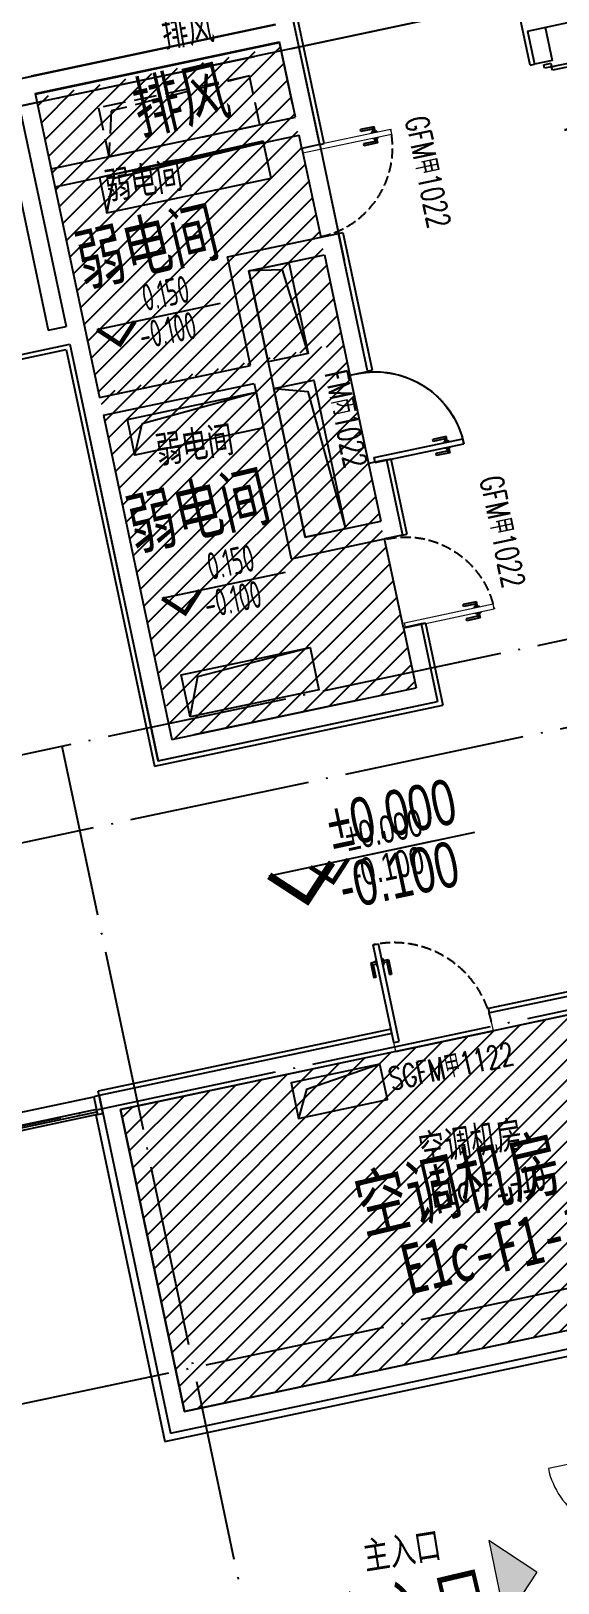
# Model space of a CAD drawing. Header units: millimetres. Extents: x 347599 to 1495443, y -100002 to 152717.
# Drawn here: x 1344187 to 1349994, y 39446 to 56549 of the extents above; entities that cross this region are included whole.
import ezdxf
from ezdxf.enums import TextEntityAlignment as Align

# ---------------------------------------------------------------- set-up
doc = ezdxf.new("R2010")
doc.units = ezdxf.units.MM
doc.header["$LTSCALE"] = 1000
doc.header["$PDMODE"] = 1
for name, pattern in [('DASH', [0.35, 0.25, -0.1]), ('E-RG-1F$0$$0$DOTE', [2.42, 2, -0.2, 0.02, -0.2]), ('XRE2$0$HIDDEN', [0.375, 0.25, -0.125]), ('管井留洞1F$0$DASH', [0.35, 0.25, -0.1])]:
    doc.linetypes.add(name, pattern=pattern)
doc.layers.get('0').update_dxf_attribs({"linetype": 'CONTINUOUS'})
for name, color, linetype in [('$0$A-SYMB', 4, 'CONTINUOUS'), ('$1$A-DIMS-100', 1, 'CONTINUOUS'), ('$14$A-DIMS-100', 1, 'CONTINUOUS'), ('A-DOOR', 32, 'CONTINUOUS'), ('A-DOOR-FRAM', 2, 'CONTINUOUS'), ('A-SYMB-DOOR', 13, 'CONTINUOUS'), ('A-SYMB-DOOR1', 4, 'CONTINUOUS'), ('A-WALL', 7, 'CONTINUOUS'), ('A-设备', 253, 'CONTINUOUS'), ('AUDIT_D_131110141545-10', 7, 'CONTINUOUS'), ('A—墙体', 7, 'CONTINUOUS'), ('A—设备管丼、主管符号', 50, 'CONTINUOUS'), ('A—轴线、尺寸', 1, 'CONTINUOUS'), ('A—门窗', 135, 'CONTINUOUS'), ('E1-RI-1F$0$$8$A-DIMS-100', 1, 'CONTINUOUS'), ('E1-RI-1F$0$0M-TEMP-Sxx', 101, 'CONTINUOUS'), ('I-平面-标高（总）', 40, 'CONTINUOUS'), ('I—平面—文字', 40, 'CONTINUOUS'), ('I—平面—文字（放大1：100）', 40, 'XRE2$0$HIDDEN'), ('I—平面—标高', 40, 'CONTINUOUS'), ('I—平面—装饰面层线', 192, 'CONTINUOUS'), ('I—平面—门', 22, 'CONTINUOUS'), ('轴线100', 1, 'CONTINUOUS')]:
    doc.layers.add(name, color=color, linetype=linetype)
for name, color, linetype, lineweight in [('E1-RI-1F$0$$0$A-DETL-GENF', 3, 'CONTINUOUS', 5), ('E1-RI-1F$0$A-DOOR', 32, 'CONTINUOUS', 5), ('E1-RI-1F$0$A-WALL', 7, 'CONTINUOUS', 5)]:
    doc.layers.add(name, color=color, linetype=linetype, lineweight=lineweight)
doc.styles.add('$4$XD2008', font='xd-hzs.shx', dxfattribs={"width": 0.7, "bigfont": 'xd-hztxt.shx'})
doc.styles.add('AUDIT_D_140501215954-0', font='xd-hzs.shx', dxfattribs={"width": 0.7, "bigfont": 'xd-hztxt.shx'})
doc.styles.add('E-RT-1F$0$XD2008', font='xd-hzs.shx', dxfattribs={"width": 0.7, "bigfont": 'xd-hztxt.shx'})
doc.styles.add('ECADI-TXT', font='simplex.shx', dxfattribs={"bigfont": 'hztxt.shx'})
doc.styles.add('XD2008', font='simhei.ttf', dxfattribs={"width": 0.7})
doc.styles.add('幼圆', font='SIMYOU_0.TTF', dxfattribs={"width": 0.7})

# ---------------------------------------------------------------- blocks, each defined once
blk = doc.blocks.new('E1-RI-1F$0$MRY_CW-DOOR-2_ALUMINUM_-_C')
at = {"layer": 'E1-RI-1F$0$A-DOOR'}
for p, q in [((-870, -12.7), (-870, -879.525)), ((870, -12.7), (870, -885.875))]:
    blk.add_line(p, q, dxfattribs=at)
for centre, radius, start, end in [((-870, -12.7), 866.825, 270, 0), ((870, -12.7), 873.175, 180, 270)]:
    blk.add_arc(centre, radius, start, end, dxfattribs=at)
blk = doc.blocks.new('E1-RI-1F$0$DOOR1000')
at = {"layer": 'I—平面—门'}
for p, q in [((0, 1000), (56, 1000)), ((0, 0), (0, 1000)), ((56, 0), (56, 1000)), ((-62, 826), (-40, 804)), ((-62, 826), (-62, 674)), ((-8, 826), (-62, 826)), ((-40, 804), (-40, 674)), ((-8, 804), (-40, 804)), ((-8, 845), (-8, 784)), ((1, 845), (-8, 845)), ((1, 784), (-8, 784)), ((56, 845), (65, 845)), ((56, 784), (65, 784)), ((65, 845), (65, 784)), ((65, 826), (120, 826)), ((65, 804), (98, 804)), ((120, 826), (98, 804)), ((98, 804), (98, 674)), ((120, 826), (120, 674)), ((-40, 674), (-62, 674)), ((98, 674), (120, 674)), ((0, 0), (56, 0))]:
    blk.add_line(p, q, dxfattribs=at)
at = {"layer": 'I—平面—门', "color": 8, "linetype": 'DASH', "ltscale": 0.4}
blk.add_arc((0, 0), 1000, 0, 90, dxfattribs=at)
blk = doc.blocks.new('E1-RI-1F$0$SINGLE-FLUSH_VISION_-_0_9_')
at = {"layer": 'E1-RI-1F$0$A-DOOR'}
for p, q in [((399, -76), (399, -976)), ((450, -76), (399, -76)), ((450, -76), (450, -976)), ((450, -976), (399, -976))]:
    blk.add_line(p, q, dxfattribs=at)
at = {"layer": 'I—平面—门'}
for p, q in [((363, -683), (343, -683)), ((343, -820), (343, -683)), ((363, -800), (363, -683)), ((487, -683), (507, -683)), ((487, -800), (487, -683)), ((507, -820), (507, -683)), ((343, -820), (363, -800)), ((392, -820), (343, -820)), ((392, -800), (363, -800)), ((400, -782), (392, -782)), ((392, -837), (392, -782)), ((400, -837), (392, -837)), ((450, -782), (458, -782)), ((450, -837), (458, -837)), ((458, -837), (458, -782)), ((458, -800), (487, -800)), ((458, -820), (507, -820)), ((507, -820), (487, -800))]:
    blk.add_line(p, q, dxfattribs=at)
at = {"layer": 'I—平面—门', "color": 8, "linetype": 'DASH', "ltscale": 0.4}
blk.add_arc((450, -76), 900, 180, 270, dxfattribs=at)
blk = doc.blocks.new('E1-RI-1F$0$ewq')
at = {"layer": 'E1-RI-1F$0$$0$A-DETL-GENF', "linetype": 'Continuous'}
blk.add_hatch(color=1, dxfattribs=at).paths.add_polyline_path([(11743255, -6204490.5), (11743855, -6204490.5), (11743555, -6204190.5)])
at = {"layer": 'E1-RI-1F$0$$0$A-DETL-GENF', "color": 1, "linetype": 'Continuous'}
for p, q in [((11743555, -6204190.5), (11743255, -6204490.5)), ((11743555, -6204190.5), (11743855, -6204490.5)), ((11743255, -6204490.5), (11743855, -6204490.5))]:
    blk.add_line(p, q, dxfattribs=at)
blk = doc.blocks.new('ECADI-TAG-DOOR')
blk = doc.blocks.new('E-RT-1F$0$ECADI-TAG-HGHT（国标）')
at = {"color": 1}
blk.add_line((-2.12, 2.12), (11.77, 2.12), dxfattribs=at)
at = {"color": 1, "const_width": 0.5}
blk.add_lwpolyline([(-2.12, 2.12), (0, 0), (2.12, 2.12)], dxfattribs=at)
at = {"color": 1}
blk.add_point((-1.48, 4.6), dxfattribs=at)
at = {"style": 'E-RT-1F$0$XD2008', "width": 0.7}
blk.add_attdef('FL', text='', height=3, dxfattribs=at).set_placement((-2.69, 2.97), align=Align.RIGHT)
for tag, p in [('F.F.L.', (2.28, 2.97)), ('T.O.S.', (2.28, -1.1))]:
    blk.add_attdef(tag, p, '', height=3, dxfattribs=at)
blk = doc.blocks.new('SINGLE-FLUSH_VISION_-_0_9_')
at = {"layer": 'A-DOOR'}
for p, q in [((399.2, -76.2), (399.2, -976.2)), ((450, -76.2), (399.2, -76.2)), ((450, -76.2), (450, -976.2)), ((450, -976.2), (399.2, -976.2))]:
    blk.add_line(p, q, dxfattribs=at)
blk.add_arc((450, -76.2), 900, 180, 270, dxfattribs=at)
blk = doc.blocks.new('$0$ECADI-TAG-HGHT_国标_')
at = {"color": 1}
blk.add_line((-2.12, 2.12), (11.77, 2.12), dxfattribs=at)
at = {"color": 1, "const_width": 0.5}
blk.add_lwpolyline([(-2.12, 2.12), (0, 0), (2.12, 2.12)], dxfattribs=at)
at = {"color": 1}
blk.add_point((-1.48, 4.6), dxfattribs=at)
at = {"style": '$4$XD2008', "width": 0.7}
blk.add_attdef('FL', text='', height=3, dxfattribs=at).set_placement((-2.69, 2.97), align=Align.RIGHT)
for tag, p in [('F.F.L.', (2.28, 2.97)), ('T.O.S.', (2.28, -1.1))]:
    blk.add_attdef(tag, p, '', height=3, dxfattribs=at)
blk = doc.blocks.new('MRY_DOOR-2-SOLID_-_72_W_X_')
at = {"layer": 'A-DOOR'}
for p, q in [((-914.4, 980.28125), (-863.6, 980.28125)), ((-914.4, 116.68125), (-914.4, 980.28125)), ((-863.6, 980.28125), (-863.6, 116.68125)), ((863.6, 980.28125), (863.6, 116.68125)), ((914.4, 980.28125), (863.6, 980.28125)), ((914.4, 116.68125), (914.4, 980.28125)), ((-914.4, 65.88125), (-914.4, 116.68125)), ((-863.6, 65.88125), (-914.4, 65.88125)), ((-863.6, 116.68125), (-863.6, 65.88125)), ((863.6, 116.68125), (863.6, 65.88125)), ((863.6, 65.88125), (914.4, 65.88125)), ((914.4, 65.88125), (914.4, 116.68125))]:
    blk.add_line(p, q, dxfattribs=at)
for centre, start, end in [((-914.4, 65.88125), 3.191766614, 90), ((914.4, 65.88125), 90, 176.808233386), ((-914.4, 65.88125), 359.5, 3.191766614), ((914.4, 65.88125), 176.808233386, 180.5)]:
    blk.add_arc(centre, 914.4, start, end, dxfattribs=at)
at = {"layer": 'A-DOOR-FRAM'}
for p, q in [((-914.4, 65.88125), (-965.2, 65.88125)), ((-965.2, 65.88125), (-965.2, -35.71875)), ((-914.4, -35.71875), (-914.4, 65.88125)), ((965.2, 65.88125), (914.4, 65.88125)), ((914.4, 65.88125), (914.4, -35.71875)), ((965.2, -35.71875), (965.2, 65.88125)), ((-965.2, -35.71875), (-914.4, -35.71875)), ((914.4, -35.71875), (965.2, -35.71875))]:
    blk.add_line(p, q, dxfattribs=at)

msp = doc.modelspace()

# ---------------------------------------------------------------- hatches: boundary and pattern name
at = {"layer": 'A-设备'}
h = msp.add_hatch(dxfattribs=at)
h.set_pattern_fill('ANSI31', color=253, scale=50, style=0)
h.set_pattern_definition([(45, (1000004.08, -43.81), (-112.2532, 112.2532), [])])
h.paths.add_polyline_path([(1344239.2, 55809.9), (1346929.4, 56379.4), (1347627.2, 53107.4), (1344947.8, 52510.5)])
h = msp.add_hatch(dxfattribs=at)
h.set_pattern_fill('ANSI31', color=253, scale=50, style=0)
h.set_pattern_definition([(45, (999994.68, 0.61), (-112.2532, 112.2532), [])])
h.paths.add_polyline_path([(1344941.7, 52552.5), (1347619.5, 53119.4), (1348425.3, 49313), (1345757.3, 48748.2), (1344984.4, 52313.8)])
h = msp.add_hatch(dxfattribs=at)
h.set_pattern_fill('ANSI31', color=253, scale=50, style=0)
h.set_pattern_definition([(45, (1000000, 0), (-112.2532, 112.2532), [])])
h.paths.add_polyline_path([(1345173.1, 44662), (1352412.7, 46194.6), (1353002.9, 43406.3), (1352415.9, 43282.1), (1352529.8, 42744), (1345877.3, 41335.7), (1345173.1, 44662)])

# ---------------------------------------------------------------- linework, layer by layer
at = {"layer": '$14$A-DIMS-100'}
msp.add_line((1345984.8, 48794.7), (1347794.7, 49177.8), dxfattribs=at)
at = {"layer": 'A-DOOR'}
msp.add_line((1347368.1, 55297.1), (1347575.2, 54318.8), dxfattribs=at)
at = {"layer": 'A-WALL'}
for p, q in [((1344409.6, 55028.6), (1347100, 55598.1)), ((1344451.1, 54832.9), (1347141.4, 55402.5)), ((1348103.3, 51824.1), (1347907.7, 51782.7))]:
    msp.add_line(p, q, dxfattribs=at)
at = {"layer": 'A-设备', "color": 253}
for p, q in [((1347172.5, 55255.7), (1347379.6, 54277.4)), ((1347701.6, 52756.3), (1347907.7, 51782.7)), ((1348290.8, 49972.7), (1348083.8, 50950.9))]:
    msp.add_line(p, q, dxfattribs=at)
msp.add_lwpolyline([(1345173.1, 44662), (1352412.7, 46194.6), (1353002.9, 43406.3), (1352415.9, 43282.1), (1352529.8, 42744), (1345877.3, 41335.7), (1345877.3, 41335.7), (1345173.1, 44662)], close=True, dxfattribs=at)
at = {"layer": 'AUDIT_D_131110141545-10'}
for p, q in [((1347369.4, 55291), (1346271.8, 60476.1)), ((1347368.1, 55297.1), (1346456.9, 59601.7)), ((1344192.1, 56055.8), (1346882.5, 56625.4)), ((1344193.4, 56049.7), (1346883.8, 56619.2)), ((1349658.6, 56548.6), (1349736, 56183.2)), ((1349854.3, 56590.1), (1349931.6, 56224.7)), ((1344233.6, 55860.2), (1346923.9, 56429.7)), ((1347100, 55598.1), (1346923.9, 56429.7)), ((1349931.6, 56224.7), (1349736, 56183.2)), ((1344233.7, 55860.2), (1344943, 52509.4)), ((1347172.5, 55255.7), (1347141.4, 55402.5)), ((1347368.1, 55297.1), (1347172.5, 55255.7)), ((1347180.3, 55218.9), (1347180.3, 55218.9)), ((1346350.7, 54059.6), (1347575.2, 54318.8)), ((1347896.2, 52802.4), (1347575.2, 54318.8)), ((1346604.4, 52861.1), (1346350.7, 54059.6)), ((1346587.8, 53905.3), (1347421, 54081.7)), ((1347421, 54081.7), (1347701.6, 52756.3)), ((1346587.8, 53905.3), (1347209.1, 50970.4)), ((1344614.1, 53097.4), (1345296.2, 49875.5)), ((1344943, 52509.4), (1346604.4, 52861.1)), ((1347701.6, 52756.3), (1347897.3, 52797.7)), ((1344984.4, 52313.8), (1346645.8, 52665.5)), ((1346645.8, 52665.5), (1347054.8, 50733.3)), ((1344984.4, 52313.8), (1345740.3, 48742.9)), ((1348103.3, 51824.1), (1348279.4, 50992.5)), ((1347907.7, 51782.7), (1348042.3, 51146.8)), ((1347209.1, 50970.4), (1348042.3, 51146.8)), ((1348279.4, 50992.5), (1348083.7, 50951.1)), ((1347054.8, 50733.3), (1348083.7, 50951.1)), ((1348486.5, 50014.2), (1348290.8, 49972.8)), ((1348290.8, 49972.8), (1348430.6, 49312.4)), ((1348486.5, 50014.2), (1348667.7, 49158.2)), ((1345296.2, 49875.5), (1345586.1, 48505.8)), ((1345740.3, 48742.9), (1348430.6, 49312.4)), ((1345586.1, 48505.8), (1348667.7, 49158.2))]:
    msp.add_line(p, q, dxfattribs=at)
at = {"layer": 'A—墙体'}
for p, q in [((1339937.6, 55148.5), (1346883.8, 56619.2)), ((1349658.6, 56548.6), (1350343.4, 56693.6)), ((1344235.1, 55853.8), (1346925.3, 56423.3)), ((1347069.2, 55743.5), (1346925.3, 56423.3)), ((1339937.6, 55148.5), (1344193.5, 56049.6)), ((1343843.6, 55770.9), (1344376.9, 53251.6)), ((1343843.6, 55770.9), (1344376.9, 53251.6)), ((1344039.1, 55812.3), (1344572.5, 53293.1)), ((1344039.1, 55812.3), (1344572.5, 53293.1)), ((1347180.3, 55218.9), (1347180.3, 55218.9)), ((1344376.9, 53251.6), (1344572.5, 53293.1)), ((1344376.9, 53251.6), (1344572.5, 53293.1)), ((1343978.7, 52962.9), (1344614, 53097.4)), ((1343978.7, 52962.9), (1344614, 53097.4)), ((1344613.9, 53097.4), (1345194.7, 50354.3)), ((1345389.4, 49434.6), (1345586, 48505.8)), ((1345586, 48505.8), (1348667.7, 49158.2)), ((1353202.8, 46566.2), (1349240.6, 45727.5)), ((1352412.7, 46194.5), (1349282.1, 45531.8)), ((1348164.5, 45499.6), (1344936, 44816.2)), ((1348205.9, 45304), (1345173.1, 44662)), ((1344936, 44816.2), (1345723, 41098.6)), ((1345173.1, 44662), (1345877.3, 41335.7)), ((1345877.3, 41335.7), (1352529.8, 42744)), ((1345723, 41098.6), (1352571.3, 42548.3))]:
    msp.add_line(p, q, dxfattribs=at)
at = {"layer": 'A—设备管丼、主管符号'}
for p, q in [((1345096.1, 54923.3), (1346750, 55319.6)), ((1346832.9, 54928.5), (1346750.1, 55319.6)), ((1344940, 54936.4), (1345022.8, 54545.1)), ((1345022.8, 54545.1), (1346832.9, 54928.5)), ((1345022.8, 54545.1), (1345096.1, 54923.3)), ((1346024.1, 49435.7), (1347261.5, 49754.9)), ((1345941.3, 48989.9), (1346024.1, 49435.7))]:
    msp.add_line(p, q, dxfattribs=at)
at = {"layer": 'A—设备管丼、主管符号', "linetype": '管井留洞1F$0$DASH'}
msp.add_lwpolyline([(1346594.7, 56053.4), (1344931.6, 55701.3), (1345045.5, 55163.2), (1346708.7, 55515.3)], close=True, dxfattribs=at)
msp.add_lwpolyline([(1346594.7, 56053.4), (1345070.3, 55668.9), (1345045.5, 55163.2)], dxfattribs=at)
at = {"layer": 'A—设备管丼、主管符号'}
for points in [[(1346746.9, 55334.5), (1344940.2, 54935.9), (1345023.1, 54544.6), (1346832, 54927.6)], [(1346587.8, 53905.3), (1347029.7, 53998.9), (1347241.9, 52996.1), (1346801.7, 52902.9)], [(1346863.8, 52609.4), (1347304.1, 52702.6), (1347651, 51063.9), (1347209.1, 50970.4), (1346863.8, 52609.4)], [(1345941.3, 48989.9), (1345842.9, 49454.6), (1347261.5, 49754.9), (1347360.3, 49290.3), (1345941.3, 48989.9)], [(1348031, 45164.7), (1347052.6, 44957.6), (1347135.5, 44566.3), (1348113.8, 44773.4)]]:
    msp.add_lwpolyline(points, close=True, dxfattribs=at)
for points in [[(1346746.9, 55334.5), (1345096.5, 54924.1), (1345023.1, 54544.6)], [(1347241.9, 52996.1), (1346959.4, 53918.5), (1346589.4, 53905.7)], [(1346749.3, 52176.3), (1345332.4, 51876.4), (1345249.6, 52267.7), (1346668.2, 52568), (1346749.3, 52176.3)], [(1345332.4, 51876.4), (1345411.8, 52224.7), (1346666.5, 52567.7)], [(1346862.2, 52609.1), (1347238.8, 52576.3), (1347651, 51063.9)], [(1348031, 45164.7), (1347222.8, 44883.2), (1347135.5, 44566.3)]]:
    msp.add_lwpolyline(points, dxfattribs=at)
at = {"layer": 'A—轴线、尺寸', "linetype": 'E-RG-1F$0$$0$DOTE'}
for p, q in [((1368299.4, 53697.4), (1323685.8, 44253)), ((1366180.7, 52277.8), (1323881.5, 43323.4)), ((1370554.3, 50086.1), (1324509.7, 40338.8)), ((1347429.5, 34969.1), (1344530, 48665.6)), ((1371746.2, 47271.9), (1325127.6, 37403.1))]:
    msp.add_line(p, q, dxfattribs=at)
at = {"layer": 'A—门窗', "extrusion": (0, 0, -1)}
for p, q in [((1344936, 44816.2), (1344877.3, 44803.8)), ((1344977.4, 44620.5), (1344936, 44816.2)), ((1344877.3, 44803.8), (1344918.7, 44608.1)), ((1344918.7, 44608.1), (1344977.4, 44620.5))]:
    msp.add_line(p, q, dxfattribs=at)
at = {"layer": 'A—门窗'}
for p, q in [((1343263.1, 44462.1), (1344877.3, 44803.8)), ((1344907.2, 44662.8), (1343292.9, 44321.1)), ((1343298.2, 44296.3), (1344912.4, 44638)), ((1344907.2, 44662.9), (1344770.2, 44633.9)), ((1344775.5, 44609), (1344912.4, 44638)), ((1344912.4, 44638), (1344907.2, 44662.9)), ((1344918.7, 44608.1), (1343304.5, 44266.4))]:
    msp.add_line(p, q, dxfattribs=at)
at = {"layer": 'E1-RI-1F$0$$8$A-DIMS-100'}
msp.add_line((1358733.4, 58827.5), (1322244, 51102.9), dxfattribs=at)
at = {"layer": 'E1-RI-1F$0$A-WALL'}
for p, q in [((1349282.1, 45531.8), (1349240.6, 45727.5)), ((1348205.9, 45304), (1348164.5, 45499.6))]:
    msp.add_line(p, q, dxfattribs=at)
at = {"layer": 'I—平面—装饰面层线'}
for p, q in [((1349686.5, 56172.8), (1347828.6, 64951.9)), ((1347417, 55307.5), (1346310.3, 60535.3)), ((1349686.5, 56172.8), (1349736, 56183.2, 0)), ((1347368.1, 55297.1), (1347417, 55307.5)), ((1347368.1, 55297.1), (1347416.9, 55307.5)), ((1347575.2, 54318.8), (1347624, 54329.1)), ((1347624, 54329.1), (1347945.1, 52812.8)), ((1343989, 52914), (1344575.3, 53038.1)), ((1344575.3, 53038.1), (1345145.8, 50343.9)), ((1344624.3, 53048.5), (1344624.3, 53048.5)), ((1347896.2, 52802.4), (1347945.1, 52812.8)), ((1348103.3, 51824.1), (1348152.2, 51834.4)), ((1348152.2, 51834.4), (1348328.3, 51002.9)), ((1348279.4, 50992.5), (1348328.3, 51002.9)), ((1345145.8, 50343.9), (1345547.5, 48446.5)), ((1348535.4, 50024.6), (1348486.5, 50014.1)), ((1348535.4, 50024.6), (1348727, 49119.6)), ((1345547.5, 48446.5), (1348727, 49119.6)), ((1353193.1, 46615.3), (1349230.3, 45776.4)), ((1349240.6, 45727.5), (1349230.3, 45776.4)), ((1348154.1, 45548.6), (1344925.7, 44865.1)), ((1348164.5, 45499.6), (1348154.1, 45548.6)), ((1344936, 44816.2), (1344925.7, 44865.1)), ((1344899.2, 44604), (1345661.3, 41003.8)), ((1345661.3, 41003.8), (1360365.5, 44116.5))]:
    msp.add_line(p, q, dxfattribs=at)
at = {"layer": 'I—平面—门'}
for p, q in [((1347430.6, 55002.3), (1347637.7, 54024)), ((1348205.9, 45304), (1349282, 45531.8))]:
    msp.add_line(p, q, dxfattribs=at)
at = {"layer": '轴线100', "linetype": 'E-RG-1F$0$$0$DOTE'}
for p, q in [((1358485.6, 58771.4), (1322244.8, 51099.5)), ((1368299.4, 53697.4), (1323685.8, 44253)), ((1366180.7, 52277.8), (1323881.5, 43323.4)), ((1370554.3, 50086.1), (1324509.7, 40338.8)), ((1347429.5, 34969.1), (1344530, 48665.6)), ((1371746.2, 47271.9), (1325127.6, 37403.1))]:
    msp.add_line(p, q, dxfattribs=at)

# ---------------------------------------------------------------- block references
at = {"layer": '$0$A-SYMB'}
ref = msp.add_blockref('$0$ECADI-TAG-HGHT_国标_', (1345167.2, 53096.3), dxfattribs=dict(at, xscale=99.99999999989046, yscale=99.99999999989046, zscale=99.99999999989046, rotation=12))
ref.add_attrib('F.F.L.', ' 0.150', (1345335.3, 53435.4), dxfattribs={"layer": '0', "height": 300, "rotation": 12, "style": 'AUDIT_D_140501215954-0', "width": 0.7})
ref.add_attrib('T.O.S.', '-0.100', (1345413.5, 53035.7), dxfattribs={"layer": '0', "height": 300, "rotation": 12, "style": 'AUDIT_D_140501215954-0', "width": 0.7})
ref = msp.add_blockref('$0$ECADI-TAG-HGHT_国标_', (1345885.2, 50134.1), dxfattribs=dict(at, xscale=99.99999999989046, yscale=99.99999999989046, zscale=99.99999999989046, rotation=12))
ref.add_attrib('F.F.L.', ' 0.150', (1346053.3, 50473.2), dxfattribs={"layer": '0', "height": 300, "rotation": 12, "style": 'AUDIT_D_140501215954-0', "width": 0.7})
ref.add_attrib('T.O.S.', '-0.100', (1346131.5, 50073.5), dxfattribs={"layer": '0', "height": 300, "rotation": 12, "style": 'AUDIT_D_140501215954-0', "width": 0.7})
at = {"layer": '$1$A-DIMS-100'}
ref = msp.add_blockref('ECADI-TAG-DOOR', (1347317.9, 53170), dxfattribs=dict(at, xscale=100.0000000022704, yscale=100.0000000022704, zscale=100.0000000022704, rotation=281.9731040338612))
ref.add_attrib('门窗主编号1', 'GFM甲1022', dxfattribs={"layer": 'A-SYMB-DOOR', "height": 250, "rotation": 281.9731, "style": 'ECADI-TXT', "width": 0.7}).set_placement((1348568.8, 54359.4), align=Align.RIGHT)
ref = msp.add_blockref('ECADI-TAG-DOOR', (1347317.9, 53170), dxfattribs=dict(at, xscale=100.0000000022704, yscale=100.0000000022704, zscale=100.0000000022704, rotation=281.9731040338612))
ref.add_attrib('门窗主编号1', 'GFM甲1022', dxfattribs={"layer": 'A-SYMB-DOOR', "height": 250, "rotation": 281.9731, "style": 'ECADI-TXT', "width": 0.7}).set_placement((1348568.8, 54359.4), align=Align.RIGHT)
at = {"layer": 'A-DOOR'}
for name, p, xscale, yscale, zscale, rotation in [('MRY_DOOR-2-SOLID_-_72_W_X_', (1350020.5, 55449.7), -0.7770410277664568, 0.7770410277664568, 0.7770410277664568, 281.8506259458014), ('SINGLE-FLUSH_VISION_-_0_9_', (1347792.7, 52264.4), -1.111112593727532, 1.111112593727533, 1.111112593727533, 101.9526485001746)]:
    msp.add_blockref(name, p, dxfattribs=dict(at, xscale=xscale, yscale=yscale, zscale=zscale, rotation=rotation))
at = {"layer": 'A-SYMB-DOOR1'}
ref = msp.add_blockref('ECADI-TAG-DOOR', (1347332.4, 49947.7), dxfattribs=dict(at, xscale=100.0000000022704, yscale=100.0000000022704, zscale=100.0000000022704, rotation=281.9731040338612))
ref.add_attrib('门窗主编号1', 'FM丙1022', dxfattribs={"layer": 'A-SYMB-DOOR', "height": 250, "rotation": 281.9731, "style": 'ECADI-TXT', "width": 0.7}).set_placement((1347649.3, 51713.7), align=Align.RIGHT)
ref = msp.add_blockref('ECADI-TAG-DOOR', (1347595.6, 51689.3), dxfattribs=dict(at, xscale=-100.0000000022703, yscale=100.0000000022704, zscale=100.0000000022704, rotation=281.9321929173673))
ref.add_attrib('门窗主编号1', 'GFM甲1022', dxfattribs={"layer": 'A-SYMB-DOOR', "height": 250, "rotation": 281.93219, "style": 'ECADI-TXT', "width": 0.7}).set_placement((1349390.3, 50395.2), align=Align.RIGHT)
ref = msp.add_blockref('ECADI-TAG-DOOR', (1349903.6, 44498.5), dxfattribs=dict(at, xscale=100.0000000022703, yscale=100.0000000022703, zscale=100.0000000022703, rotation=11.97310403386127))
ref.add_attrib('门窗主编号1', 'SGFM甲1122', dxfattribs={"layer": 'A-SYMB-DOOR', "height": 250, "rotation": 11.9731, "style": 'ECADI-TXT', "width": 0.7}).set_placement((1349527.5, 45163.4), align=Align.RIGHT)
at = {"layer": 'E1-RI-1F$0$0M-TEMP-Sxx', "xscale": 1.499999999999997, "yscale": 1.499999999999999, "zscale": 1.499999999999999, "rotation": 281.5909330217055}
msp.add_blockref('E1-RI-1F$0$ewq', (6926942, 19165514.9), dxfattribs=at)
at = {"layer": 'I-平面-标高（总）'}
ref = msp.add_blockref('E-RT-1F$0$ECADI-TAG-HGHT（国标）', (1347230.6, 46966.6), dxfattribs=dict(at, xscale=166.6666666664841, yscale=166.6666666664841, zscale=166.6666666664841, rotation=11.95440131276587))
ref.add_attrib('F.F.L.', '%%p0.000', (1347511.2, 47531.6), dxfattribs={"layer": '0', "height": 500, "rotation": 11.9544, "style": '幼圆', "width": 0.7})
ref.add_attrib('T.O.S.', '-0.100', (1347641.1, 46865.4), dxfattribs={"layer": '0', "height": 500, "rotation": 11.9544, "style": '幼圆', "width": 0.7})
at = {"layer": 'I—平面—标高'}
ref = msp.add_blockref('E-RT-1F$0$ECADI-TAG-HGHT（国标）', (1347515.9, 47171.6), dxfattribs=dict(at, xscale=99.99999999989046, yscale=99.99999999989046, zscale=99.99999999989046, rotation=11.95440131276586))
ref.add_attrib('F.F.L.', '%%p0.000', (1347684.3, 47510.6), dxfattribs={"layer": '0', "height": 300, "rotation": 11.9544, "style": '幼圆', "width": 0.7})
ref.add_attrib('T.O.S.', '-0.100', (1347762.2, 47110.9), dxfattribs={"layer": '0', "height": 300, "rotation": 11.9544, "style": '幼圆', "width": 0.7})
at = {"layer": 'I—平面—门'}
for name, p, xscale, yscale, zscale, rotation in [('E1-RI-1F$0$SINGLE-FLUSH_VISION_-_0_9_', (1347192.2, 54753.9), 1.111112593727532, 1.111112593727533, 1.111112593727533, 101.9526484511225), ('E1-RI-1F$0$SINGLE-FLUSH_VISION_-_0_9_', (1347792.7, 52264.4), -1.111112593727532, 1.111112593727533, 1.111112593727533, 101.9526485001746), ('E1-RI-1F$0$SINGLE-FLUSH_VISION_-_0_9_', (1348127, 50444.1), -1.111112593727532, 1.111112593727533, 1.111112593727533, 101.9526485001746), ('E1-RI-1F$0$DOOR1000', (1348185.1, 45402.1), 1.1, 1.1, 1.1, 11.93992795075869)]:
    msp.add_blockref(name, p, dxfattribs=dict(at, xscale=xscale, yscale=yscale, zscale=zscale, rotation=rotation))
at = {"layer": 'I—平面—门', "rotation": 281.8848773361345}
msp.add_blockref('E1-RI-1F$0$MRY_CW-DOOR-2_ALUMINUM_-_C', (1350928, 40036.7), dxfattribs=at)

# ---------------------------------------------------------------- texts
at = {"layer": 'I—平面—文字', "linetype": 'ByBlock', "style": 'XD2008', "width": 0.7}
for s, height, rotation, p in [('排风', 550, 13.33979, (1345388.5, 55412, 0)), ('弱电间', 550, 13.33979, (1344760.1, 53732.2, 0)), ('弱电间', 550, 13.33979, (1345323.7, 50821.1, 0)), ('空调机房', 600, 13.251, (1347847.5, 43289.1, 0)), ('E1c-F1-10', 550, 13.56387, (1348348.4, 42619.6)), ('主入口', 600, 13.251, (1347609.6, 38633.7, 0))]:
    msp.add_text(s, height=height, rotation=rotation, dxfattribs=at).set_placement(p)
at = {"layer": 'I—平面—文字（放大1：100）', "linetype": 'ByBlock', "style": 'XD2008', "width": 0.7}
for s, p in [('排风', (1345652.4, 56368.2)), ('弱电间', (1345024, 54688.4)), ('弱电间', (1345587.6, 51777.3)), ('空调机房', (1348488.6, 44075.7, 0)), ('E1c-F1-10', (1348612.3, 43575.9, 0)), ('主入口', (1347873.5, 39590))]:
    msp.add_text(s, height=300, rotation=9.15842, dxfattribs=at).set_placement(p)

doc.saveas('drawing.dxf')
